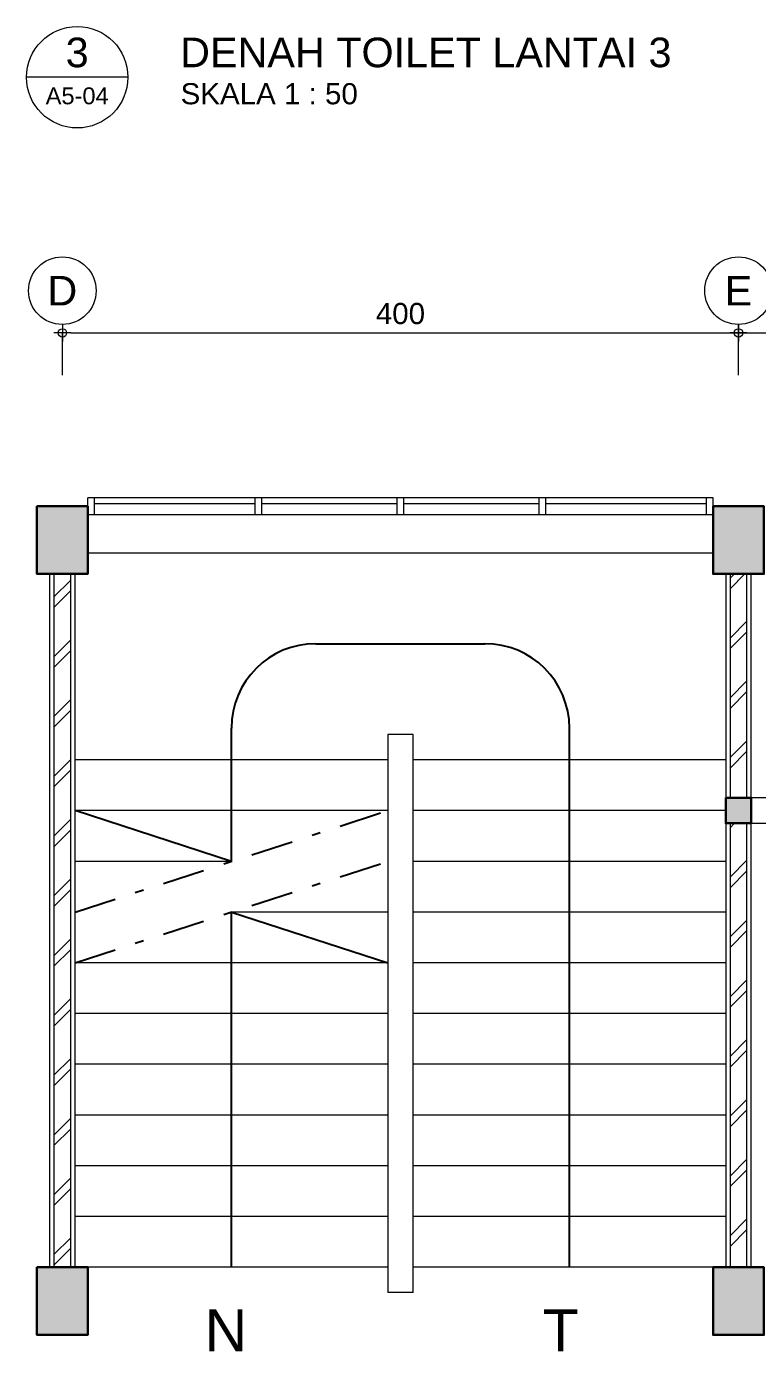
# Model space of a CAD drawing. Header units: millimetres. Extents: x -11 to 1625, y -267 to 180.
# Drawn here: x 1082.95 to 1091.6, y -24.95 to -9.28 of the extents above; entities that cross this region are included whole.
import ezdxf
from ezdxf.enums import TextEntityAlignment as Align

# ---------------------------------------------------------------- set-up
doc = ezdxf.new("R2010")
doc.units = ezdxf.units.MM
doc.linetypes.add('DASHDOT', pattern=[1, 0.5, -0.25, 0, -0.25])
for name, color, linetype, lineweight in [('ars', 11, 'Continuous', 5), ('dinding', 5, 'Continuous', 15), ('KOLOM', 1, 'Continuous', 30), ('kus', 63, 'Continuous', 15), ('lan', 7, 'Continuous', 15), ('not', 7, 'Continuous', 20), ('sol kol', 8, 'Continuous', 0), ('u', 6, 'Continuous', 20)]:
    doc.layers.add(name, color=color, linetype=linetype, lineweight=lineweight)
doc.styles.add('S', font='SIMPLEX', dxfattribs={"width": 1.1})
doc.styles.get("Standard").update_dxf_attribs({"font": 'ARIALUNI.TTF'})
doc.dimstyles.new('SK 50', dxfattribs={"dimtxt": 0.25, "dimasz": 0.1, "dimexe": 0, "dimexo": 0, "dimgap": 0.1, "dimtad": 1, "dimdec": 0, "dimlfac": 50, "dimzin": 12, "dimdsep": 46, "dimtxsty": 'Standard', "dimblk": 'BULAT', "dimcen": 0.1, "dimclrd": 256, "dimclre": 256, "dimclrt": 256, "dimadec": 0, "dimazin": 3, "dimtfac": 1, "dimtdec": 0, "dimtofl": 0, "dimtmove": 0, "dimatfit": 3, "dimldrblk": 'BULAT', "dimfxl": 0, "dimtolj": 1, "dimtzin": 0, "dimlwd": -1, "dimlwe": -1, "dimarcsym": 0})
pattern_1 = [(45, (1086.37156, -40.506), (-0.353553, 0.353553), []), (45, (1086.49656, -40.506), (-0.353553, 0.353553), [])]

# ---------------------------------------------------------------- blocks, each defined once
blk = doc.blocks.new('Ndtpd')
blk.add_line((0.747, 0), (-0.747, 0))
blk.add_circle((0, 0), 0.747)
at = {"flags": 4}
for tag, height, p in [('NO', 0.5, (0, 0.148)), ('NOLBR', 0.3, (0, -0.398))]:
    blk.add_attdef(tag, text='', height=height, dxfattribs=at).set_placement(p, align=Align.CENTER)
for tag, p, height in [('NDTPD', (1.516, 0.148), 0.5), ('SKALA', (1.523, -0.398), 0.3)]:
    blk.add_attdef(tag, p, '', height=height, dxfattribs=at)
blk = doc.blocks.new('BULAT')
for p, q in [((-1, 0), (1, 0)), ((0, -1), (0, 1))]:
    blk.add_line(p, q)
blk.add_circle((0, 0), 0.5)
blk = doc.blocks.new('*D112')
at = {"layer": 'Defpoints', "color": 0, "ltscale": 0.15}
for p in [(1091.372, -12.906), (1083.372, -13.406), (1091.372, -13.406)]:
    blk.add_point(p, dxfattribs=at)
at = {"layer": 'u', "ltscale": 0.15}
for p, q in [((1083.372, -13.406), (1083.372, -12.906)), ((1083.472, -12.906), (1091.272, -12.906)), ((1091.372, -13.406), (1091.372, -12.906))]:
    blk.add_line(p, q, dxfattribs=at)
at = {"layer": 'u', "ltscale": 0.15, "xscale": 0.1, "yscale": 0.1, "zscale": 0.1, "rotation": 180}
blk.add_blockref('BULAT', (1083.372, -12.906), dxfattribs=at)
at = {"layer": 'u', "ltscale": 0.15, "xscale": 0.1, "yscale": 0.1, "zscale": 0.1}
blk.add_blockref('BULAT', (1091.372, -12.906), dxfattribs=at)
at = {"layer": 'u', "ltscale": 0.15, "insert": (1087.372, -12.678), "char_height": 0.25, "attachment_point": 5}
blk.add_mtext('\\A1;400', dxfattribs=at)
blk = doc.blocks.new('NAV')
blk.add_circle((0, -0.4), 0.4)
at = {"style": 'S', "width": 0.75, "flags": 4}
blk.add_attdef('AV', text='', height=0.3, dxfattribs=at).set_placement((0, -0.4), align=Align.MIDDLE)
blk = doc.blocks.new('*D121')
at = {"layer": 'Defpoints', "color": 0, "ltscale": 0.15}
for p in [(1093.372, -12.906), (1091.372, -13.406), (1093.372, -13.406)]:
    blk.add_point(p, dxfattribs=at)
at = {"layer": 'u', "ltscale": 0.15}
for p, q in [((1091.372, -13.406), (1091.372, -12.906)), ((1091.472, -12.906), (1093.272, -12.906)), ((1093.372, -13.406), (1093.372, -12.906))]:
    blk.add_line(p, q, dxfattribs=at)
at = {"layer": 'u', "ltscale": 0.15, "xscale": 0.1, "yscale": 0.1, "zscale": 0.1, "rotation": 180}
blk.add_blockref('BULAT', (1091.372, -12.906), dxfattribs=at)
at = {"layer": 'u', "ltscale": 0.15, "xscale": 0.1, "yscale": 0.1, "zscale": 0.1}
blk.add_blockref('BULAT', (1093.372, -12.906), dxfattribs=at)
at = {"layer": 'u', "ltscale": 0.15, "insert": (1092.372, -12.678), "char_height": 0.25, "attachment_point": 5}
blk.add_mtext('\\A1;100', dxfattribs=at)
blk = doc.blocks.new('K1')
at = {"layer": 'KOLOM'}
blk.add_lwpolyline([(0.2, 0.15), (-0.2, 0.15), (-0.2, -0.15), (0.2, -0.15), (0.2, 0.15)], dxfattribs=at)
blk = doc.blocks.new('KP')
at = {"layer": 'KOLOM'}
blk.add_lwpolyline([(0.075, -0.075), (-0.075, -0.075), (-0.075, 0.075), (0.075, 0.075), (0.075, -0.075)], dxfattribs=at)

msp = doc.modelspace()

# ---------------------------------------------------------------- hatches: boundary and pattern name
at = {"layer": 'ars'}
h = msp.add_hatch(dxfattribs=at)
h.set_pattern_fill('TEMBOK', color=256, scale=0.5)
h.set_pattern_definition(pattern_1)
h.paths.add_polyline_path([(1083.4715565, -23.955994), (1083.4715565, -15.755994), (1083.2715565, -15.755994), (1083.2715565, -23.955994)])
h = msp.add_hatch(dxfattribs=at)
h.set_pattern_fill('TEMBOK', color=256, scale=0.5)
h.set_pattern_definition(pattern_1)
h.paths.add_polyline_path([(1091.4715565, -18.405994), (1091.4715565, -15.755994), (1091.2715565, -15.755994), (1091.2715565, -18.405994)])
h = msp.add_hatch(dxfattribs=at)
h.set_pattern_fill('TEMBOK', color=256, scale=0.5)
h.set_pattern_definition(pattern_1)
h.paths.add_polyline_path([(1091.2715565, -18.705994), (1091.2715565, -23.955994), (1091.4715565, -23.955994), (1091.4715565, -18.705994)])
at = {"layer": 'sol kol'}
for points in [[(1083.0715565, -14.955994), (1083.0715565, -15.755994), (1083.6715565, -15.755994), (1083.6715565, -14.955994)], [(1091.0715565, -14.955994), (1091.0715565, -15.755994), (1091.6715565, -15.755994), (1091.6715565, -14.955994)], [(1091.2215565, -18.405994), (1091.5215565, -18.405994), (1091.5215565, -18.705994), (1091.2215565, -18.705994)], [(1083.0715565, -23.955994), (1083.0715565, -24.755994), (1083.6715565, -24.755994), (1083.6715565, -23.955994)], [(1091.0715565, -23.955994), (1091.0715565, -24.755994), (1091.6715565, -24.755994), (1091.6715565, -23.955994)]]:
    msp.add_hatch(color=256, dxfattribs=at).paths.add_polyline_path(points)

# ---------------------------------------------------------------- linework, layer by layer
for p, q in [((1086.3715565, -16.580994), (1088.3715565, -16.580994)), ((1085.3715565, -19.155994), (1085.3715565, -17.580994)), ((1089.3715565, -23.955994), (1089.3715565, -17.580994)), ((1085.3715565, -19.155994), (1083.5215565, -18.555994)), ((1085.3715565, -23.955994), (1085.3715565, -19.755994)), ((1085.3715565, -19.755994), (1087.2215565, -20.355994))]:
    msp.add_line(p, q)
at = {"linetype": 'DASHDOT'}
for p, q in [((1083.5215565, -19.755994), (1087.2215565, -18.555994)), ((1083.5215565, -20.355994), (1087.2215565, -19.155994))]:
    msp.add_line(p, q, dxfattribs=at)
for centre, start, end in [((1086.3715565, -17.580994), 90, 180), ((1088.3715565, -17.580994), 0, 90)]:
    msp.add_arc(centre, 1, start, end)
at = {"layer": 'ars'}
for points in [[(1083.4715565, -23.955994), (1083.4715565, -15.755994), (1083.2715565, -15.755994), (1083.2715565, -23.955994)], [(1091.4715565, -18.405994), (1091.4715565, -15.755994), (1091.2715565, -15.755994), (1091.2715565, -18.405994)], [(1091.2715565, -18.705994), (1091.2715565, -23.955994), (1091.4715565, -23.955994), (1091.4715565, -18.705994)]]:
    msp.add_lwpolyline(points, close=True, dxfattribs=at)
at = {"layer": 'dinding'}
msp.add_line((1083.6715565, -15.505994), (1091.0715565, -15.505994), dxfattribs=at)
for points in [[(1083.5215565, -23.955994), (1083.5215565, -15.755994), (1083.2215565, -15.755994), (1083.2215565, -23.955994)], [(1091.5215565, -18.405994), (1091.5215565, -15.755994), (1091.2215565, -15.755994), (1091.2215565, -18.405994)], [(1091.8615565, -18.405994), (1091.5215565, -18.405994), (1091.5215565, -18.705994), (1091.8615565, -18.705994)], [(1091.2215565, -18.705994), (1091.2215565, -23.955994), (1091.5215565, -23.955994), (1091.5215565, -18.705994)]]:
    msp.add_lwpolyline(points, close=True, dxfattribs=at)
at = {"layer": 'kus'}
for p, q in [((1091.0715565, -14.855994), (1083.6715565, -14.855994)), ((1083.6715565, -15.055994), (1083.6715565, -14.855994)), ((1083.7515565, -15.055994), (1083.7515565, -14.855994)), ((1085.6515565, -15.055994), (1085.6515565, -14.855994)), ((1085.7315565, -15.055994), (1085.7315565, -14.855994)), ((1087.3315565, -15.055994), (1087.3315565, -14.855994)), ((1087.4115565, -15.055994), (1087.4115565, -14.855994)), ((1089.0115565, -15.055994), (1089.0115565, -14.855994)), ((1089.0915565, -15.055994), (1089.0915565, -14.855994)), ((1090.9915565, -15.055994), (1090.9915565, -14.855994)), ((1091.0715565, -15.055994), (1091.0715565, -14.855994)), ((1085.6515565, -14.925994), (1083.7515565, -14.925994)), ((1087.3315565, -14.925994), (1085.7315565, -14.925994)), ((1089.0115565, -14.925994), (1087.4115565, -14.925994)), ((1090.9915565, -14.925994), (1089.0915565, -14.925994)), ((1091.0715565, -15.055994), (1083.6715565, -15.055994))]:
    msp.add_line(p, q, dxfattribs=at)
at = {"layer": 'lan'}
for p, q in [((1087.5215565, -17.655994), (1087.2215565, -17.655994)), ((1087.2215565, -17.655994), (1087.2215565, -24.255994)), ((1087.5215565, -24.255994), (1087.5215565, -17.655994)), ((1087.5215565, -24.255994), (1087.2215565, -24.255994))]:
    msp.add_line(p, q, dxfattribs=at)
for points in [[(1087.2215565, -17.955994), (1083.5215565, -17.955994)], [(1091.2215565, -17.955994), (1087.5215565, -17.955994)], [(1087.2215565, -18.555994), (1083.5215565, -18.555994)], [(1091.2215565, -18.555994), (1087.5215565, -18.555994)], [(1085.3715565, -19.155994), (1083.5215565, -19.155994)], [(1091.2215565, -19.155994), (1087.5215565, -19.155994)], [(1087.2215565, -19.755994), (1085.3715565, -19.755994)], [(1091.2215565, -19.755994), (1087.5215565, -19.755994)], [(1087.2215565, -20.355994), (1083.5215565, -20.355994)], [(1091.2215565, -20.355994), (1087.5215565, -20.355994)], [(1087.2215565, -20.955994), (1083.5215565, -20.955994)], [(1091.2215565, -20.955994), (1087.5215565, -20.955994)], [(1087.2215565, -21.555994), (1083.5215565, -21.555994)], [(1091.2215565, -21.555994), (1087.5215565, -21.555994)], [(1087.2215565, -22.155994), (1083.5215565, -22.155994)], [(1091.2215565, -22.155994), (1087.5215565, -22.155994)], [(1087.2215565, -22.755994), (1083.5215565, -22.755994)], [(1091.2215565, -22.755994), (1087.5215565, -22.755994)], [(1087.2215565, -23.355994), (1083.5215565, -23.355994)], [(1091.2215565, -23.355994), (1087.5215565, -23.355994)], [(1087.2215565, -23.955994), (1083.5215565, -23.955994)], [(1091.2215565, -23.955994), (1087.5215565, -23.955994)]]:
    msp.add_lwpolyline(points, dxfattribs=at)

# ---------------------------------------------------------------- block references
at = {"layer": 'KOLOM', "xscale": 2, "yscale": 2, "zscale": 2}
for name, p, rotation in [('K1', (1083.3715565, -15.355994), 90), ('K1', (1091.3715565, -15.355994), 90), ('KP', (1091.3715565, -18.555994), 180), ('K1', (1083.3715565, -24.355994), 90), ('K1', (1091.3715565, -24.355994), 90)]:
    msp.add_blockref(name, p, dxfattribs=dict(at, rotation=rotation))
at = {"layer": 'not'}
ref = msp.add_blockref('Ndtpd', (1083.5475665, -9.881203), dxfattribs=dict(at, xscale=0.803212851405533, yscale=0.803212851405533, zscale=0.803212851405533))
ref.add_attrib('NO', '3', dxfattribs={"layer": '0', "height": 0.35, "flags": 4}).set_placement((1083.5472393, -9.7626771), align=Align.CENTER)
ref.add_attrib('NDTPD', 'DENAH TOILET LANTAI 3', (1084.7652512, -9.7626771), dxfattribs={"layer": '0', "height": 0.35, "flags": 4})
ref.add_attrib('NOLBR', 'A5-04', dxfattribs={"layer": '0', "height": 0.2, "flags": 4}).set_placement((1083.5472393, -10.2011729), align=Align.CENTER)
ref.add_attrib('SKALA', 'SKALA 1 : 50', (1084.7710512, -10.2011729), dxfattribs={"layer": '0', "height": 0.25, "flags": 4})
ref = msp.add_blockref('NAV', (1083.3715565, -12.005994), dxfattribs=at)
ref.add_attrib('AV', 'D', dxfattribs={"layer": '0', "height": 0.35, "flags": 4}).set_placement((1083.3715565, -12.405994), align=Align.MIDDLE)
ref = msp.add_blockref('NAV', (1091.3715565, -12.005994), dxfattribs=at)
ref.add_attrib('AV', 'E', dxfattribs={"layer": '0', "height": 0.35, "flags": 4}).set_placement((1091.3715565, -12.405994), align=Align.MIDDLE)

# ---------------------------------------------------------------- texts
at = {"layer": 'not', "char_height": 0.5, "attachment_point": 1}
for s, insert in [('\\pi-0.071623;N', (1085.1270865, -24.4531213)), ('\\pi-0.072988;T', (1089.1270865, -24.4531213))]:
    msp.add_mtext_dynamic_manual_height_columns(s, width=0.25, gutter_width=12.5, heights=[0], dxfattribs=dict(at, insert=insert))

# ---------------------------------------------------------------- dimensions: what is measured, and where the dimension line sits
at = {"layer": 'u', "ltscale": 0.15}
for base, p1, p2, picture, middle in [((1091.3715565, -12.905994), (1083.3715565, -13.405994), (1091.3715565, -13.405994), '*D112', (1087.3715565, -12.905994)), ((1093.3715565, -12.905994), (1091.3715565, -13.405994), (1093.3715565, -13.405994), '*D121', (1092.3715565, -12.905994))]:
    dim = msp.add_linear_dim(base=base, p1=p1, p2=p2, dimstyle='SK 50', dxfattribs=at)
    dim.commit()
    dim.dimension.update_dxf_attribs({"geometry": picture, "text_midpoint": middle, "dimtype": 160})

doc.saveas('drawing.dxf')
